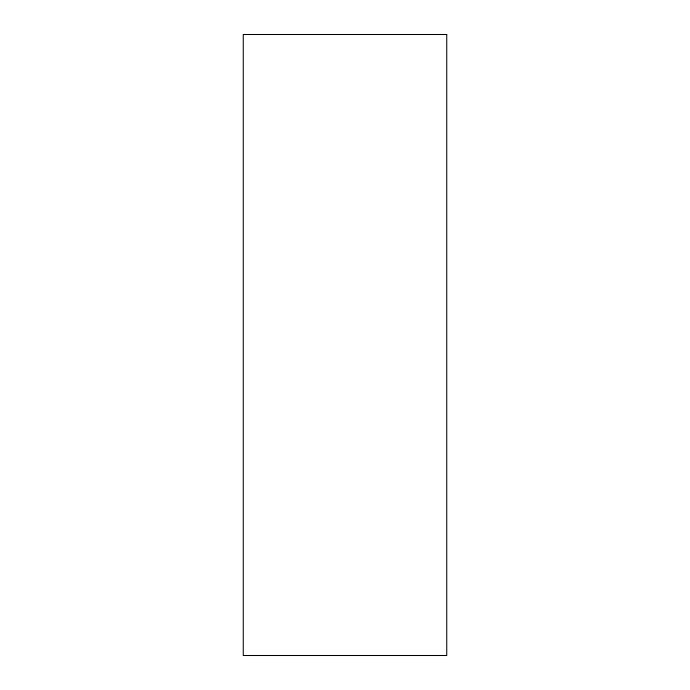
<?xml version="1.0" encoding="UTF-8"?>
<svg xmlns="http://www.w3.org/2000/svg" width="690" height="690" viewBox="0 0 690 690"><rect width="100%" height="100%" fill="white"/><g stroke="black" fill="none" stroke-linecap="round" stroke-linejoin="round"><path stroke-width="1.03" d="M446.741 34.5L243.26 34.5L243.26 655.5L446.741 655.5L446.741 34.5"/></g></svg>
